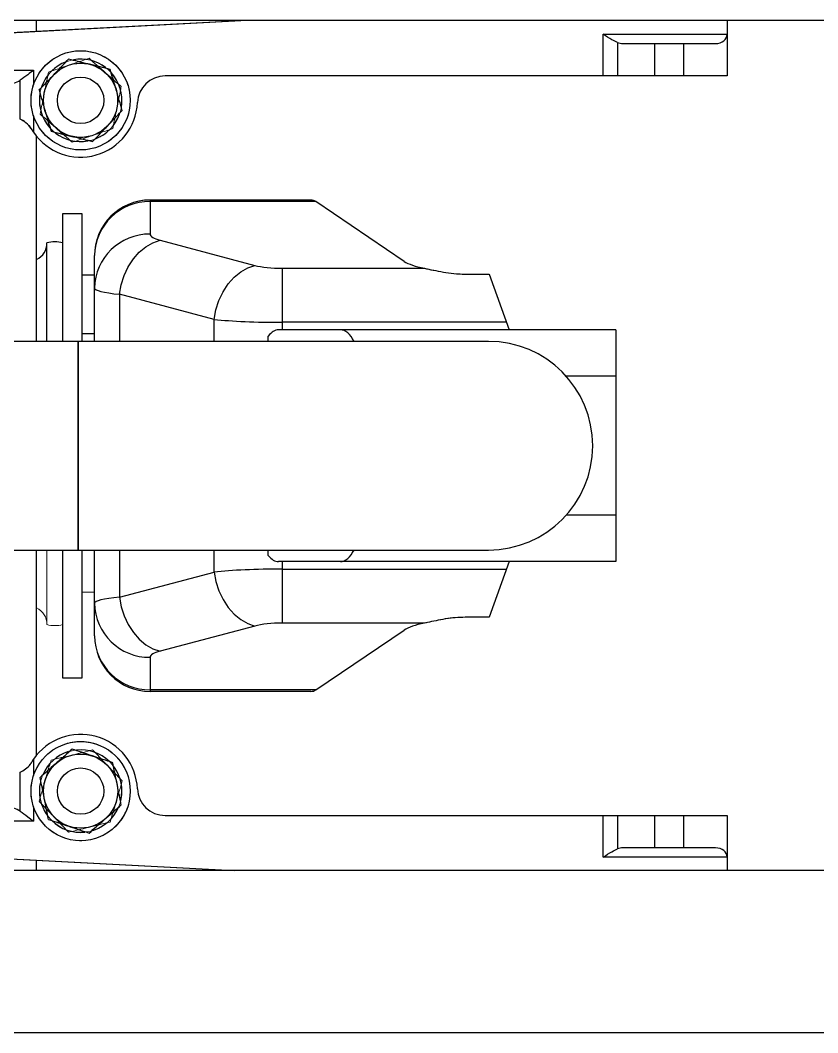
# Model space of a CAD drawing. Header units: feet. Extents: x -21 to 5170, y -254 to 1413.
# Drawn here: x 3428.66 to 3436.54, y 375.55 to 385.55 of the extents above; entities that cross this region are included whole.
import ezdxf

# ---------------------------------------------------------------- set-up
doc = ezdxf.new("R2010")
doc.units = ezdxf.units.FT
doc.header["$MEASUREMENT"] = 0
doc.layers.add('E-ARRY-TABL', color=9, linetype='Continuous')

# ---------------------------------------------------------------- blocks, each defined once
blk = doc.blocks.new('2.2.1_8 Mid Plan View')
at = {"color": 7, "linetype": 'Continuous', "lineweight": 15}
for p, q in [((-0.30061, -3.73684), (-0.30061, 2.68042)), ((0.30109, 2.68042), (0.30109, -3.73684)), ((-0.41544, -3.62201), (-0.41544, 2.56559)), ((-0.29117, 0.16896), (-0.30061, 0.16896)), ((-0.29117, 0.16896), (-0.26164, 0.16896)), ((-0.29117, 0.08119), (-0.29117, 0.16896)), ((-0.26164, 0.16896), (-0.26164, 0.1382)), ((0.29117, 0.16896), (0.26164, 0.16896)), ((0.26164, 0.1382), (0.26164, 0.16896)), ((0.29117, 0.16896), (0.29117, 0.08119)), ((0.29117, 0.16896), (0.30109, 0.16896)), ((-0.28461, 0.1382), (-0.28461, 0.16076)), ((0.28461, 0.16076), (0.28461, 0.1382)), ((-0.28461, 0.1382), (-0.26164, 0.1382)), ((-0.28461, 0.1177), (-0.28461, 0.1382)), ((-0.26164, 0.1382), (-0.26164, 0.1177)), ((0.26164, 0.1177), (0.26164, 0.1382)), ((0.26164, 0.1382), (0.28461, 0.1382)), ((0.28461, 0.1382), (0.28461, 0.1177)), ((-0.26164, 0.1177), (-0.28461, 0.1177)), ((-0.28461, 0.09514), (-0.28461, 0.1177)), ((-0.26164, 0.1177), (-0.26164, 0.09143)), ((0.28461, 0.1177), (0.26164, 0.1177)), ((0.26164, 0.09143), (0.26164, 0.1177)), ((0.28461, 0.1177), (0.28461, 0.09514)), ((-0.28532, 0.09143), (-0.26164, 0.09143)), ((-0.26164, 0.09143), (-0.26164, 0.08119)), ((-0.08202, 0.09022), (-0.04921, 0.09022)), ((-0.08202, 0.09022), (-0.08202, -0.1048)), ((-0.04921, 0.09022), (0.04921, 0.09022)), ((0.04921, 0.09022), (0.08202, 0.09022)), ((0.08202, 0.09022), (0.08202, -0.1048)), ((0.26164, 0.09143), (0.28532, 0.09143)), ((0.26164, 0.08119), (0.26164, 0.09143)), ((-0.26164, 0.08119), (-0.29117, 0.08119)), ((-0.26164, 0.08119), (-0.26164, -0.22889)), ((0.29117, 0.08119), (0.26164, 0.08119)), ((0.26164, -0.22889), (0.26164, 0.08119)), ((-0.08733, 0.01273), (-0.08202, 0.01463)), ((0.08202, 0.01463), (0.08733, 0.01273)), ((-0.12142, 0.00057), (-0.08733, 0.01273)), ((-0.08733, 0.01273), (-0.08733, -0.14613)), ((0.08733, -0.14613), (0.08733, 0.01273)), ((0.08733, 0.01273), (0.12142, 0.00057)), ((-0.12142, -0.0164), (-0.12142, 0.00057)), ((-0.07382, 0), (-0.07382, -0.29035)), ((0.07382, -0.29035), (0.07382, 0)), ((0.12142, 0.00057), (0.12142, -0.0164)), ((-0.12556, -0.14613), (-0.12556, -0.04537)), ((0.12556, -0.04537), (0.12556, -0.14613)), ((-0.13046, -0.05956), (-0.17274, -0.12222)), ((0.17274, -0.12222), (0.13046, -0.05956)), ((-0.08202, -0.1048), (-0.08202, -0.14855)), ((0.08202, -0.1048), (0.08202, -0.14855)), ((-0.17388, -0.12565), (-0.17388, -0.2395)), ((-0.17274, -0.12222), (-0.17274, -0.2395)), ((0.17274, -0.12222), (0.17274, -0.2395)), ((0.17388, -0.12565), (0.17388, -0.2395)), ((-0.08733, -0.14613), (-0.12556, -0.14613)), ((0.08733, -0.14613), (0.12556, -0.14613)), ((-0.07382, -0.15584), (-0.07762, -0.15584)), ((0.07762, -0.15584), (0.07382, -0.15584)), ((-0.14536, -0.23247), (-0.12762, -0.16535)), ((0.12762, -0.16535), (0.14536, -0.23247)), ((0.28572, -0.46404), (0.30109, -0.17084)), ((-0.28572, -0.46404), (-0.30061, -0.18001)), ((-0.08939, -0.19417), (-0.10713, -0.2613)), ((0.10713, -0.2613), (0.08939, -0.19417)), ((-0.17388, -0.2395), (-0.17274, -0.2395)), ((-0.17274, -0.2395), (-0.14975, -0.2395)), ((0.14975, -0.2395), (0.17274, -0.2395)), ((0.17274, -0.2395), (0.17388, -0.2395)), ((-0.11152, -0.27887), (-0.13451, -0.27887)), ((-0.07382, -0.27887), (-0.11152, -0.27887)), ((-0.10375, -0.27887), (-0.10375, -0.28771)), ((0.11152, -0.27887), (0.07382, -0.27887)), ((0.13451, -0.27887), (0.11152, -0.27887)), ((-0.07382, -0.28771), (-0.16416, -0.28771)), ((-0.16416, -0.28771), (-0.16416, -0.30146)), ((-0.07382, -0.29035), (-0.07382, -0.42979)), ((0.16416, -0.28771), (0.07382, -0.28771)), ((0.07382, -0.42979), (0.07382, -0.29035)), ((0.16416, -0.30146), (0.16416, -0.28771)), ((-0.16416, -0.30146), (-0.07382, -0.30146)), ((0.07382, -0.30146), (0.16416, -0.30146)), ((-0.07382, -0.31255), (-0.12655, -0.31255)), ((-0.29328, -0.31988), (-0.30061, -0.31988)), ((-0.26575, -0.45363), (-0.26575, -0.32202)), ((-0.22193, -0.32202), (-0.2235, -0.32303)), ((-0.07382, -0.31988), (-0.21905, -0.31988)), ((0.21905, -0.31988), (0.07382, -0.31988)), ((0.2235, -0.32303), (0.22193, -0.32202)), ((0.26575, -0.32202), (0.26575, -0.45363)), ((0.30109, -0.31988), (0.29328, -0.31988)), ((-0.23108, -0.33148), (-0.25867, -0.33148)), ((0.25867, -0.33148), (0.23108, -0.33148))]:
    blk.add_line(p, q, dxfattribs=at)
at = {"color": 8, "linetype": 'Continuous', "lineweight": 15}
for p, q in [((-0.04921, 0.09022), (-0.04921, 0.05502)), ((0.04921, 0.09022), (0.04921, 0.05502)), ((-0.08733, -0.14613), (-0.08202, -0.14613)), ((0.08202, -0.14613), (0.08733, -0.14613)), ((-0.07382, -0.19417), (-0.08939, -0.19417)), ((0.08939, -0.19417), (0.07382, -0.19417)), ((-0.10713, -0.2613), (-0.07382, -0.2613)), ((0.07382, -0.2613), (0.10713, -0.2613)), ((0.07382, -0.29035), (-0.07382, -0.29035)), ((-0.26575, -0.32202), (-0.2555, -0.32202)), ((-0.23334, -0.32202), (-0.22193, -0.32202)), ((0.22193, -0.32202), (0.23334, -0.32202)), ((0.2555, -0.32202), (0.26575, -0.32202))]:
    blk.add_line(p, q, dxfattribs=at)
at = {"color": 7, "linetype": 'Continuous', "lineweight": 15, "flags": 128}
for points in [[(-0.08939, -0.19417), (-0.09617, -0.1929), (-0.10274, -0.19077), (-0.1089, -0.18786), (-0.11446, -0.18425), (-0.11924, -0.18006), (-0.1231, -0.17542), (-0.12592, -0.17046), (-0.12762, -0.16535)], [(0.08939, -0.19417), (0.09617, -0.1929), (0.10274, -0.19077), (0.1089, -0.18786), (0.11446, -0.18425), (0.11924, -0.18006), (0.1231, -0.17542), (0.12592, -0.17046), (0.12762, -0.16535)], [(-0.10713, -0.2613), (-0.11391, -0.26002), (-0.12048, -0.25789), (-0.12664, -0.25498), (-0.1322, -0.25138), (-0.13698, -0.24718), (-0.14085, -0.24254), (-0.14367, -0.23758), (-0.14536, -0.23247)], [(0.10713, -0.2613), (0.11391, -0.26002), (0.12048, -0.25789), (0.12664, -0.25498), (0.1322, -0.25138), (0.13698, -0.24718), (0.14085, -0.24254), (0.14367, -0.23758), (0.14536, -0.23247)]]:
    blk.add_lwpolyline(points, dxfattribs=at)
at = {"color": 7, "linetype": 'Continuous', "lineweight": 15}
for centre in [(-0.24442, -0.28871), (0.24442, -0.28871)]:
    blk.add_circle(centre, 0.0164, dxfattribs=at)
for centre, radius, start, end in [((0, 0), 0.07382, 0, 180), ((-0.24196, -0.22889), 0.01968, 180, 267.64472), ((0.24196, -0.22889), 0.01968, 272.35528, 0), ((-0.13451, -0.2395), 0.03937, 180, 270), ((-0.13391, -0.24004), 0.03884, 179.20634, 269.11267), ((-0.11092, -0.24004), 0.03884, 179.20634, 269.11267), ((0.11092, -0.24004), 0.03884, 270.88733, 0.79366), ((0.13391, -0.24004), 0.03884, 270.88733, 0.79366), ((0.13451, -0.2395), 0.03937, 270, 0), ((-0.24442, -0.28871), 0.04019, 304.01996, 87.64472), ((0.24442, -0.28871), 0.04019, 92.35528, 235.98004), ((-0.24442, -0.28871), 0.0351, 108.15411, 119.40411), ((-0.24442, -0.28871), 0.0351, 96.90411, 108.15411), ((-0.24442, -0.28871), 0.0351, 85.65411, 96.90411), ((-0.24442, -0.28871), 0.0351, 74.40411, 85.65411), ((-0.24442, -0.28871), 0.0351, 63.15411, 74.40411), ((-0.24442, -0.28871), 0.0351, 51.90411, 63.15411), ((0.24442, -0.28871), 0.0351, 110.6824, 121.9324), ((0.24442, -0.28871), 0.0351, 99.4324, 110.6824), ((0.24442, -0.28871), 0.0351, 88.1824, 99.4324), ((0.24442, -0.28871), 0.0351, 76.9324, 88.1824), ((0.24442, -0.28871), 0.0351, 65.6824, 76.9324), ((0.24442, -0.28871), 0.0351, 54.4324, 65.6824), ((-0.24442, -0.28871), 0.0351, 130.65411, 141.90411), ((-0.24442, -0.28871), 0.02625, 106.27911, 166.27911), ((-0.24442, -0.28871), 0.0351, 119.40411, 130.65411), ((-0.24442, -0.28871), 0.0292, 82.02411, 131.67826), ((-0.24442, -0.28871), 0.02625, 46.27911, 106.27911), ((-0.24442, -0.28871), 0.0292, 46.27911, 70.51706), ((-0.24442, -0.28871), 0.0351, 40.65411, 51.90411), ((0.24442, -0.28871), 0.0351, 133.1824, 144.4324), ((0.24442, -0.28871), 0.02625, 101.3074, 161.3074), ((0.24442, -0.28871), 0.0351, 121.9324, 133.1824), ((0.24442, -0.28871), 0.0292, 77.48076, 124.95791), ((0.24442, -0.28871), 0.02625, 41.3074, 101.3074), ((0.24442, -0.28871), 0.0292, 17.4042, 65.70248), ((0.24442, -0.28871), 0.0351, 43.1824, 54.4324), ((0.24442, -0.28871), 0.0351, 31.9324, 43.1824), ((-0.24442, -0.28871), 0.0351, 141.90411, 153.15411), ((-0.24442, -0.28871), 0.0292, 142.71343, 189.80563), ((-0.24442, -0.28871), 0.02625, 346.27911, 46.27911), ((-0.24442, -0.28871), 0.0292, 21.12868, 46.27911), ((-0.24442, -0.28871), 0.0351, 29.40411, 40.65411), ((-0.24442, -0.28871), 0.0351, 18.15411, 29.40411), ((0.24442, -0.28871), 0.0351, 144.4324, 155.6824), ((0.24442, -0.28871), 0.0292, 136.15698, 161.3074), ((0.24442, -0.28871), 0.02625, 341.3074, 41.3074), ((0.24442, -0.28871), 0.0351, 20.6824, 31.9324), ((-0.24442, -0.28871), 0.0351, 164.40411, 175.65411), ((-0.24442, -0.28871), 0.0351, 153.15411, 164.40411), ((-0.24442, -0.28871), 0.0351, 6.90411, 18.15411), ((0.24442, -0.28871), 0.0351, 155.6824, 166.9324), ((0.24442, -0.28871), 0.0292, 161.3074, 185.54536), ((0.24442, -0.28871), 0.0351, 9.4324, 20.6824), ((-0.24442, -0.28871), 0.0351, 175.65411, 186.90411), ((-0.24442, -0.28871), 0.02625, 166.27911, 226.27911), ((-0.24442, -0.28871), 0.0292, 322.45247, 9.92962), ((-0.24442, -0.28871), 0.0351, 355.65411, 6.90411), ((0.24442, -0.28871), 0.0351, 166.9324, 178.1824), ((0.24442, -0.28871), 0.02625, 161.3074, 221.3074), ((0.24442, -0.28871), 0.0292, 315.62303, 5.97122), ((0.24442, -0.28871), 0.0351, 358.1824, 9.4324), ((-0.24442, -0.28871), 0.0351, 186.90411, 198.15411), ((-0.24442, -0.28871), 0.0351, 344.40411, 355.65411), ((0.24442, -0.28871), 0.0351, 178.1824, 189.4324), ((0.24442, -0.28871), 0.0351, 346.9324, 358.1824), ((-0.24442, -0.28871), 0.0351, 198.15411, 209.40411), ((-0.24442, -0.28871), 0.0292, 200.59474, 250.94292), ((-0.24442, -0.28871), 0.02625, 286.27911, 346.27911), ((-0.24442, -0.28871), 0.0351, 333.15411, 344.40411), ((0.24442, -0.28871), 0.0351, 189.4324, 200.6824), ((0.24442, -0.28871), 0.0292, 197.0524, 246.70655), ((0.24442, -0.28871), 0.02625, 281.3074, 341.3074), ((0.24442, -0.28871), 0.0351, 335.6824, 346.9324), ((-0.24442, -0.28871), 0.0351, 209.40411, 220.65411), ((-0.24442, -0.28871), 0.02625, 226.27911, 286.27911), ((-0.24442, -0.28871), 0.0351, 321.90411, 333.15411), ((-0.10766, -0.307), 0.01968, 163.6403, 196.3597), ((0.24442, -0.28871), 0.0351, 200.6824, 211.9324), ((0.24442, -0.28871), 0.0351, 211.9324, 223.1824), ((0.24442, -0.28871), 0.02625, 221.3074, 281.3074), ((0.24442, -0.28871), 0.0351, 324.4324, 335.6824), ((-0.24442, -0.28871), 0.0351, 220.65411, 231.90411), ((-0.24442, -0.28871), 0.0292, 262.37591, 310.67419), ((-0.24442, -0.28871), 0.0351, 310.65411, 321.90411), ((-0.12655, -0.32567), 0.01312, 26.18366, 90), ((0.24442, -0.28871), 0.0351, 223.1824, 234.4324), ((0.24442, -0.28871), 0.0292, 257.74173, 304.83392), ((0.24442, -0.28871), 0.0351, 301.9324, 313.1824), ((0.24442, -0.28871), 0.0351, 313.1824, 324.4324), ((-0.24442, -0.28871), 0.0351, 231.90411, 243.15411), ((-0.24442, -0.28871), 0.0351, 243.15411, 254.40411), ((-0.24442, -0.28871), 0.0351, 276.90411, 288.15411), ((-0.24442, -0.28871), 0.0351, 288.15411, 299.40411), ((-0.24442, -0.28871), 0.0351, 299.40411, 310.65411), ((0.24442, -0.28871), 0.0351, 234.4324, 245.6824), ((0.24442, -0.28871), 0.0351, 245.6824, 256.9324), ((0.24442, -0.28871), 0.0351, 279.4324, 290.6824), ((0.24442, -0.28871), 0.0351, 290.6824, 301.9324), ((-0.24442, -0.28871), 0.0351, 254.40411, 265.65411), ((-0.24442, -0.28871), 0.0351, 265.65411, 276.90411), ((0.24442, -0.28871), 0.0351, 256.9324, 268.1824), ((0.24442, -0.28871), 0.0351, 268.1824, 279.4324)]:
    blk.add_arc(centre, radius, start, end, dxfattribs=at)
for centre, major_axis, ratio, start_param, end_param in [((-0.29117, 0.16076), (0, 0.0082), 0.8, 4.712389, 6.283185), ((0.29117, 0.16076), (0, 0.0082), 0.8, 0, 1.570796), ((-0.29117, 0.09514), (0, 0.0082), 0.8, 4.24319, 4.712389), ((0.29117, 0.09514), (0, 0.0082), 0.8, 1.570796, 2.039995), ((-0.13432, -0.0164), (0, 0.04593), 0.24585, 3.490958, 4.029993), ((0.13432, -0.0164), (0, 0.04593), 0.24585, 2.253193, 2.792228), ((-0.04921, -0.1048), (0.03281, 0), 0.444444, 2.418858, 3.141593), ((0.04921, -0.1048), (0.03281, 0), 0.444444, 0, 0.722734), ((-0.13451, -0.12565), (0.03937, 0), 0.364309, 2.900524, 3.141593), ((0.13451, -0.12565), (0.03937, 0), 0.364309, 0, 0.241069), ((-0.13201, -0.14613), (0, 0.02625), 0.24585, 3.890812, 4.712389), ((-0.09378, -0.14613), (0, 0.06562), 0.09834, 3.890812, 4.712389), ((-0.04921, -0.14855), (0.03281, 0), 0.444444, 3.141593, 3.665191), ((0.04921, -0.14855), (0.03281, 0), 0.444444, 5.759587, 6.283185), ((0.09378, -0.14613), (0, 0.06562), 0.09834, 1.570796, 2.392374), ((0.13201, -0.14613), (0, 0.02625), 0.24585, 1.570796, 2.392374), ((-0.14975, -0.21325), (0, 0.02625), 0.24585, 3.141593, 3.890812), ((0.14975, -0.21325), (0, 0.02625), 0.24585, 2.392374, 3.141593), ((-0.11152, -0.21325), (0, 0.06562), 0.09834, 3.141593, 3.890812), ((0.11152, -0.21325), (0, 0.06562), 0.09834, 2.392374, 3.141593)]:
    blk.add_ellipse(centre, major_axis=major_axis, ratio=ratio, start_param=start_param, end_param=end_param, dxfattribs=at)
for points, knots in [([(-0.28532, 0.09143), (-0.28595, 0.09012), (-0.2875, 0.08689), (-0.28984, 0.08329), (-0.29116, 0.0812), (-0.29117, 0.08119)], [0, 0, 0, 0, 0.405195, 0.996287, 1, 1, 1, 1]), ([(0.29117, 0.08119), (0.29116, 0.0812), (0.28984, 0.08329), (0.2875, 0.08689), (0.28595, 0.09012), (0.28532, 0.09143)], [0, 0, 0, 0, 0.003713, 0.594805, 1, 1, 1, 1]), ([(-0.12556, -0.04537), (-0.12512, -0.04331), (-0.12424, -0.03914), (-0.12279, -0.03206), (-0.12171, -0.02445), (-0.12142, -0.01914), (-0.12142, -0.01643), (-0.12142, -0.0164)], [0, 0, 0, 0, 0.245342, 0.49764, 0.743058, 0.997175, 1, 1, 1, 1]), ([(0.12142, -0.0164), (0.12149, -0.01879), (0.12161, -0.02362), (0.12257, -0.03061), (0.12382, -0.03724), (0.12489, -0.04208), (0.12542, -0.04467), (0.12556, -0.04537)], [0, 0, 0, 0, 0.225619, 0.458408, 0.683808, 0.914596, 1, 1, 1, 1]), ([(-0.25178, -0.26352), (-0.25212, -0.26362), (-0.25473, -0.26438), (-0.25966, -0.26582), (-0.26409, -0.26711), (-0.26632, -0.26776)], [0, 0, 0, 0, 0.070086, 0.530782, 1, 1, 1, 1]), ([(-0.23723, -0.25927), (-0.23959, -0.25996), (-0.24436, -0.26135), (-0.24929, -0.26279), (-0.25178, -0.26352)], [0, 0, 0, 0, 0.495458, 1, 1, 1, 1]), ([(-0.22628, -0.26974), (-0.22728, -0.26879), (-0.23098, -0.26524), (-0.23459, -0.26179), (-0.23723, -0.25927)], [0, 0, 0, 0, 0.268634, 1, 1, 1, 1]), ([(0.23927, -0.26297), (0.23792, -0.26324), (0.23289, -0.26425), (0.228, -0.26523), (0.22441, -0.26594)], [0, 0, 0, 0, 0.268634, 1, 1, 1, 1]), ([(0.25413, -0.26), (0.25289, -0.26025), (0.24804, -0.26122), (0.24301, -0.26223), (0.23927, -0.26297)], [0, 0, 0, 0, 0.257551, 1, 1, 1, 1]), ([(0.26414, -0.27139), (0.2639, -0.27112), (0.2621, -0.26907), (0.25872, -0.26522), (0.25567, -0.26175), (0.25413, -0.26)], [0, 0, 0, 0, 0.070086, 0.530782, 1, 1, 1, 1]), ([(-0.26632, -0.26776), (-0.26691, -0.27016), (-0.26808, -0.27498), (-0.2693, -0.27997), (-0.26992, -0.28249)], [0, 0, 0, 0, 0.495458, 1, 1, 1, 1]), ([(-0.21533, -0.28022), (-0.21625, -0.27934), (-0.21982, -0.27592), (-0.22353, -0.27238), (-0.22628, -0.26974)], [0, 0, 0, 0, 0.257551, 1, 1, 1, 1]), ([(0.22441, -0.26594), (0.22363, -0.26828), (0.22203, -0.27298), (0.22039, -0.27784), (0.21956, -0.2803)], [0, 0, 0, 0, 0.495458, 1, 1, 1, 1]), ([(0.27414, -0.28277), (0.27251, -0.28092), (0.26924, -0.27719), (0.26585, -0.27333), (0.26414, -0.27139)], [0, 0, 0, 0, 0.495458, 1, 1, 1, 1]), ([(-0.26992, -0.28249), (-0.27, -0.28283), (-0.27065, -0.28548), (-0.27186, -0.29046), (-0.27296, -0.29494), (-0.27351, -0.29721)], [0, 0, 0, 0, 0.070086, 0.530782, 1, 1, 1, 1]), ([(-0.21892, -0.29494), (-0.21884, -0.29459), (-0.21819, -0.29194), (-0.21698, -0.28696), (-0.21588, -0.28248), (-0.21533, -0.28022)], [0, 0, 0, 0, 0.070086, 0.530782, 1, 1, 1, 1]), ([(0.21956, -0.2803), (0.21944, -0.28064), (0.21857, -0.28322), (0.21693, -0.28807), (0.21545, -0.29245), (0.2147, -0.29465)], [0, 0, 0, 0, 0.070086, 0.530782, 1, 1, 1, 1]), ([(0.26928, -0.29712), (0.2694, -0.29678), (0.27027, -0.29421), (0.27191, -0.28935), (0.27339, -0.28497), (0.27414, -0.28277)], [0, 0, 0, 0, 0.070086, 0.530782, 1, 1, 1, 1]), ([(-0.26256, -0.30768), (-0.26356, -0.30673), (-0.26726, -0.30318), (-0.27087, -0.29973), (-0.27351, -0.29721)], [0, 0, 0, 0, 0.268634, 1, 1, 1, 1]), ([(-0.22252, -0.30966), (-0.22193, -0.30727), (-0.22075, -0.30244), (-0.21954, -0.29745), (-0.21892, -0.29494)], [0, 0, 0, 0, 0.495458, 1, 1, 1, 1]), ([(0.2147, -0.29465), (0.21633, -0.2965), (0.2196, -0.30023), (0.22299, -0.30409), (0.2247, -0.30604)], [0, 0, 0, 0, 0.495458, 1, 1, 1, 1]), ([(0.26443, -0.31148), (0.26521, -0.30915), (0.26681, -0.30444), (0.26845, -0.29958), (0.26928, -0.29712)], [0, 0, 0, 0, 0.495458, 1, 1, 1, 1]), ([(-0.25161, -0.31815), (-0.25253, -0.31727), (-0.2561, -0.31386), (-0.25981, -0.31031), (-0.26256, -0.30768)], [0, 0, 0, 0, 0.257551, 1, 1, 1, 1]), ([(0.2247, -0.30604), (0.22494, -0.30631), (0.22674, -0.30835), (0.23012, -0.3122), (0.23317, -0.31567), (0.23471, -0.31742)], [0, 0, 0, 0, 0.070086, 0.530782, 1, 1, 1, 1]), ([(-0.25161, -0.31815), (-0.24925, -0.31746), (-0.24448, -0.31607), (-0.23955, -0.31463), (-0.23706, -0.3139)], [0, 0, 0, 0, 0.495458, 1, 1, 1, 1]), ([(-0.23706, -0.3139), (-0.23672, -0.3138), (-0.23411, -0.31304), (-0.22918, -0.3116), (-0.22475, -0.31031), (-0.22252, -0.30966)], [0, 0, 0, 0, 0.070086, 0.530782, 1, 1, 1, 1]), ([(0.24957, -0.31445), (0.24821, -0.31472), (0.24319, -0.31572), (0.23829, -0.3167), (0.23471, -0.31742)], [0, 0, 0, 0, 0.268634, 1, 1, 1, 1]), ([(0.26443, -0.31148), (0.26318, -0.31173), (0.25833, -0.31269), (0.2533, -0.3137), (0.24957, -0.31445)], [0, 0, 0, 0, 0.257551, 1, 1, 1, 1]), ([(-0.26575, -0.32202), (-0.26574, -0.32203), (-0.26465, -0.32343), (-0.2621, -0.3267), (-0.25992, -0.32974), (-0.25867, -0.33148)], [0, 0, 0, 0, 0.003777, 0.432324, 1, 1, 1, 1]), ([(0.25867, -0.33148), (0.25992, -0.32974), (0.2621, -0.3267), (0.26465, -0.32343), (0.26574, -0.32203), (0.26575, -0.32202)], [0, 0, 0, 0, 0.567676, 0.996223, 1, 1, 1, 1]), ([(-0.2235, -0.32303), (-0.22497, -0.32409), (-0.22791, -0.32623), (-0.23011, -0.32951), (-0.23093, -0.33119), (-0.23108, -0.33148)], [0, 0, 0, 0, 0.451634, 0.905839, 1, 1, 1, 1]), ([(0.23108, -0.33148), (0.23037, -0.33019), (0.22896, -0.32761), (0.22608, -0.32472), (0.22411, -0.32343), (0.2235, -0.32303)], [0, 0, 0, 0, 0.40927, 0.81718, 1, 1, 1, 1])]:
    blk.add_open_spline(points, degree=3, knots=knots, dxfattribs=at)

msp = doc.modelspace()

# ---------------------------------------------------------------- linework, layer by layer
at = {"layer": 'E-ARRY-TABL'}
for p, q in [((3381.14531, 385.5478), (3470.68514, 385.5478)), ((3426.8106, 385.3334), (3430.90166, 385.5478)), ((3428.82206, 385.43882), (3428.82206, 385.5478)), ((3435.64284, 385.5478), (3435.64284, 384.99741)), ((3434.41812, 385.40941), (3435.64284, 385.40941)), ((3434.41812, 384.99741), (3434.41812, 385.40941)), ((3434.56111, 385.32775), (3434.56111, 384.99741)), ((3434.61285, 385.31785), (3435.52839, 385.31785)), ((3434.92764, 384.99741), (3434.92764, 385.31785)), ((3435.21361, 385.31785), (3435.21361, 384.99741)), ((3426.95583, 385.05463), (3428.79216, 385.05463)), ((3428.79216, 385.05463), (3428.79216, 384.91165)), ((3428.66022, 384.57089), (3428.66022, 384.95593)), ((3435.64284, 384.99741), (3430.09167, 384.99741)), ((3428.79216, 384.60252), (3428.79216, 384.44334)), ((3428.79216, 384.44334), (3428.77814, 384.46518)), ((3428.82206, 382.37668), (3428.82206, 384.40305)), ((3429.9436, 383.77288), (3429.9436, 383.43621)), ((3431.53217, 383.77288), (3429.9436, 383.77288)), ((3431.57994, 383.75699), (3429.9436, 383.75699)), ((3432.45427, 383.16696), (3431.57994, 383.75699)), ((3429.0791, 383.63729), (3429.0791, 382.37668)), ((3429.27091, 383.63729), (3429.0791, 383.63729)), ((3429.27091, 382.37668), (3429.27091, 383.63729)), ((3428.92437, 382.37668), (3428.92437, 383.34944)), ((3430.04166, 383.37489), (3430.97825, 383.12733)), ((3429.39428, 382.37668), (3429.39428, 383.22355)), ((3429.39428, 383.03129), (3429.27091, 383.03129)), ((3431.2464, 383.09862), (3432.65226, 383.09862)), ((3431.2464, 383.09862), (3431.2464, 382.49112)), ((3433.05644, 383.04091), (3433.29332, 383.04091)), ((3433.29332, 383.04091), (3433.48939, 382.49112)), ((3430.57602, 382.59389), (3429.63944, 382.84145)), ((3429.63944, 382.84145), (3429.63944, 382.37668)), ((3430.57602, 382.37668), (3430.57602, 382.59389)), ((3433.46298, 382.56518), (3431.2464, 382.56518)), ((3429.27091, 382.4545), (3429.39428, 382.4545)), ((3431.11091, 382.37668), (3431.11091, 382.42979)), ((3434.54419, 382.49112), (3431.21264, 382.49112)), ((3434.54419, 382.49112), (3434.54419, 380.20227)), ((3433.28532, 382.37668), (3418.54512, 382.37668)), ((3429.23406, 380.31671), (3429.23406, 382.37668)), ((3434.54419, 382.03335), (3434.05302, 382.03335)), ((3434.54419, 380.66004), (3434.05302, 380.66004)), ((3418.54512, 380.31671), (3433.28532, 380.31671)), ((3428.82206, 378.29034), (3428.82206, 380.31671)), ((3429.0791, 380.31671), (3429.0791, 379.05611)), ((3429.27091, 379.05611), (3429.27091, 380.31671)), ((3429.39428, 379.46984), (3429.39428, 380.31671)), ((3429.63944, 380.31671), (3429.63944, 379.85195)), ((3430.57602, 380.0995), (3430.57602, 380.31671)), ((3431.11091, 380.2636), (3431.11091, 380.31671)), ((3434.54419, 380.20227), (3431.21264, 380.20227)), ((3431.2464, 380.20227), (3431.2464, 379.59478)), ((3431.2464, 380.12822), (3433.46298, 380.12822)), ((3433.48939, 380.20227), (3433.29332, 379.65249)), ((3429.63944, 379.85195), (3430.57602, 380.0995)), ((3433.29332, 379.65249), (3433.05644, 379.65249)), ((3430.97825, 379.56606), (3430.04166, 379.31851)), ((3432.65226, 379.59478), (3431.2464, 379.59478)), ((3431.57994, 378.9364), (3432.45427, 379.52643)), ((3429.9436, 379.25719), (3429.9436, 378.92052)), ((3429.0791, 379.05611), (3429.27091, 379.05611)), ((3431.57994, 378.9364), (3429.9436, 378.9364)), ((3431.53217, 378.92052), (3429.9436, 378.92052)), ((3428.77814, 378.22822), (3428.79216, 378.25005)), ((3428.79216, 378.25005), (3428.79216, 378.09087)), ((3428.66022, 377.73747), (3428.66022, 378.12251)), ((3428.79216, 377.78175), (3428.79216, 377.63876)), ((3428.79216, 377.63876), (3426.95583, 377.63876)), ((3430.09167, 377.69598), (3435.64284, 377.69598)), ((3434.41812, 377.28399), (3434.41812, 377.69598)), ((3434.56111, 377.69598), (3434.56111, 377.36565)), ((3434.92764, 377.37554), (3434.92764, 377.69598)), ((3435.21361, 377.69598), (3435.21361, 377.37554)), ((3435.64284, 377.69598), (3435.64284, 377.1523)), ((3426.8106, 377.35999), (3430.77359, 377.1523)), ((3435.52839, 377.37554), (3434.61285, 377.37554)), ((3428.82206, 377.1523), (3428.82206, 377.25458)), ((3435.64284, 377.28399), (3434.41812, 377.28399)), ((3470.68514, 377.1523), (3381.14531, 377.1523)), ((3469.08294, 375.55011), (3382.74751, 375.55011))]:
    msp.add_line(p, q, dxfattribs=at)
for points in [[(3429.63944, 382.84145), (3429.65725, 382.93607), (3429.68693, 383.02778), (3429.72756, 383.11373), (3429.77788, 383.19128), (3429.83636, 383.25802), (3429.90117, 383.31191), (3429.97031, 383.35127), (3430.04166, 383.37489)], [(3430.57602, 382.59389), (3430.59383, 382.68852), (3430.62351, 382.78022), (3430.66414, 382.86618), (3430.71447, 382.94372), (3430.77294, 383.01047), (3430.83775, 383.06435), (3430.9069, 383.10371), (3430.97825, 383.12733)], [(3430.57602, 380.0995), (3430.59383, 380.00487), (3430.62351, 379.91317), (3430.66414, 379.82722), (3430.71447, 379.74967), (3430.77294, 379.68293), (3430.83775, 379.62904), (3430.9069, 379.58968), (3430.97825, 379.56606)], [(3429.63944, 379.85195), (3429.65725, 379.75732), (3429.68693, 379.66562), (3429.72756, 379.57966), (3429.77788, 379.50212), (3429.83636, 379.43537), (3429.90117, 379.38149), (3429.97031, 379.34213), (3430.04166, 379.31851)]]:
    msp.add_lwpolyline(points, dxfattribs=at)
for centre, radius in [((3429.25694, 384.75708), 0.48981), ((3429.25694, 384.75708), 0.36622), ((3429.25694, 384.75708), 0.22889), ((3429.25694, 377.93631), 0.48981), ((3429.25694, 377.93631), 0.36622), ((3429.25694, 377.93631), 0.22889)]:
    msp.add_circle(centre, radius, dxfattribs=at)
for centre, radius, start, end in [((3429.25694, 384.75708), 0.40742, 110.594737, 160.942925), ((3429.25694, 384.75708), 0.40742, 52.713434, 99.80563), ((3429.25694, 384.75708), 0.40742, 352.024108, 41.678261), ((3430.09167, 384.72275), 0.27466, 90, 177.644716), ((3429.25694, 384.75708), 0.56077, 214.019959, 357.644716), ((3429.25694, 384.75708), 0.40742, 172.375911, 220.674185), ((3429.25694, 384.75708), 0.40742, 291.128683, 340.517068), ((3429.25694, 384.75708), 0.40742, 232.452466, 279.929621), ((3429.9436, 383.22355), 0.54932, 90, 180), ((3429.93609, 383.21516), 0.54188, 89.206342, 179.112667), ((3429.93609, 382.89437), 0.54188, 89.206342, 179.112667), ((3428.74127, 383.34944), 0.18311, 296.183663, 0), ((3429.00174, 383.0859), 0.27466, 73.640298, 106.359702), ((3433.28532, 381.3467), 1.02998, 270, 90), ((3429.93609, 379.79902), 0.54188, 180.887333, 270.793658), ((3429.93609, 379.47823), 0.54188, 180.887333, 270.793658), ((3429.9436, 379.46984), 0.54932, 180, 270), ((3429.25694, 377.93631), 0.56077, 2.355284, 145.980041), ((3429.25694, 377.93631), 0.40742, 107.052401, 156.706554), ((3429.25694, 377.93631), 0.40742, 46.156976, 95.545353), ((3429.25694, 377.93631), 0.40742, 347.480758, 34.957914), ((3429.25694, 377.93631), 0.40742, 167.741727, 214.833923), ((3430.09167, 377.97064), 0.27466, 182.355284, 270), ((3429.25694, 377.93631), 0.40742, 287.404204, 335.702478), ((3429.25694, 377.93631), 0.40742, 225.623029, 275.971218)]:
    msp.add_arc(centre, radius, start, end, dxfattribs=at)
for centre, major_axis, ratio, start_param, end_param in [((3434.61285, 385.40941), (0.11444, 0), 0.8, 4.2431899, 4.712389), ((3435.52839, 385.40941), (0.11444, 0), 0.8, 4.712389, 6.2831853), ((3428.52486, 385.05463), (0.19469, 0), 0.7053898, 4.712389, 5.4811739), ((3431.53217, 383.22355), (0, -0.54932), 0.364309, 2.9005235, 3.1415927), ((3430.30982, 383.43621), (0.36622, 0), 0.2458501, 3.1415927, 3.8908116), ((3431.2464, 383.18865), (0.36622, 0), 0.2458501, 3.8908116, 4.712389), ((3433.05644, 383.22089), (0.64088, 0), 0.2458501, 3.4909576, 4.0299926), ((3430.30982, 382.90277), (0.91554, 0), 0.0983401, 3.1415927, 3.8908116), ((3431.2464, 382.65521), (0.91554, 0), 0.0983401, 3.8908116, 4.712389), ((3431.21264, 382.03335), (0, -0.45777), 0.4444444, 3.1415927, 3.6651914), ((3431.823, 382.03335), (0, -0.45777), 0.4444444, 2.4188584, 3.1415927), ((3431.823, 380.66004), (0, -0.45777), 0.4444444, 0, 0.7227342), ((3431.21264, 380.66004), (0, -0.45777), 0.4444444, 5.7595865, 6.2831853), ((3431.2464, 380.03818), (0.91554, 0), 0.0983401, 1.5707963, 2.3923737), ((3430.30982, 379.79063), (0.91554, 0), 0.0983401, 2.3923737, 3.1415927), ((3431.2464, 379.50474), (0.36622, 0), 0.2458501, 1.5707963, 2.3923737), ((3433.05644, 379.4725), (0.64088, 0), 0.2458501, 2.2531927, 2.7922277), ((3430.30982, 379.25719), (0.36622, 0), 0.2458501, 2.3923737, 3.1415927), ((3431.53217, 379.46984), (0, -0.54932), 0.364309, 0, 0.2410691), ((3428.52486, 377.63876), (0.19469, 0), 0.7053898, 0.8020114, 1.5707963), ((3434.61285, 377.28399), (0.11444, 0), 0.8, 1.5707963, 2.0399954), ((3435.52839, 377.28399), (0.11444, 0), 0.8, 0, 1.5707963)]:
    msp.add_ellipse(centre, major_axis=major_axis, ratio=ratio, start_param=start_param, end_param=end_param, dxfattribs=at)
for points, knots in [([(3434.56111, 385.32775), (3434.54277, 385.33654), (3434.49769, 385.35814), (3434.44752, 385.39081), (3434.41831, 385.40929), (3434.41812, 385.40941)], [0, 0, 0, 0, 0.405195, 0.9962874, 1, 1, 1, 1]), ([(3428.99227, 385.01019), (3429.00556, 385.02409), (3429.05503, 385.07581), (3429.10318, 385.12617), (3429.13841, 385.163)], [0, 0, 0, 0, 0.2686336, 1, 1, 1, 1]), ([(3429.34381, 385.11285), (3429.33894, 385.11404), (3429.30207, 385.12304), (3429.23255, 385.14001), (3429.16998, 385.15529), (3429.13841, 385.163)], [0, 0, 0, 0, 0.0700858, 0.5307822, 1, 1, 1, 1]), ([(3429.54921, 385.0627), (3429.51585, 385.07084), (3429.44852, 385.08728), (3429.37892, 385.10428), (3429.34381, 385.11285)], [0, 0, 0, 0, 0.495458, 1, 1, 1, 1]), ([(3428.79216, 385.05463), (3428.79198, 385.0545), (3428.77246, 385.03938), (3428.72686, 385.00378), (3428.68441, 384.9733), (3428.66022, 384.95593)], [0, 0, 0, 0, 0.0037768, 0.4323237, 1, 1, 1, 1]), ([(3429.60848, 384.85974), (3429.60707, 384.86455), (3429.59643, 384.90098), (3429.57638, 384.96967), (3429.55832, 385.0315), (3429.54921, 385.0627)], [0, 0, 0, 0, 0.0700858, 0.5307822, 1, 1, 1, 1]), ([(3428.84614, 384.85739), (3428.85841, 384.87021), (3428.90604, 384.92002), (3428.95553, 384.97177), (3428.99227, 385.01019)], [0, 0, 0, 0, 0.2575513, 1, 1, 1, 1]), ([(3428.84614, 384.85739), (3428.85577, 384.82442), (3428.87519, 384.7579), (3428.89528, 384.68913), (3428.90541, 384.65443)], [0, 0, 0, 0, 0.495458, 1, 1, 1, 1]), ([(3429.66775, 384.65678), (3429.65812, 384.68974), (3429.63869, 384.75627), (3429.61861, 384.82504), (3429.60848, 384.85974)], [0, 0, 0, 0, 0.495458, 1, 1, 1, 1]), ([(3428.90541, 384.65443), (3428.90682, 384.64962), (3428.91745, 384.61319), (3428.93751, 384.5445), (3428.95557, 384.48267), (3428.96468, 384.45147)], [0, 0, 0, 0, 0.0700858, 0.5307822, 1, 1, 1, 1]), ([(3429.52161, 384.50398), (3429.5349, 384.51787), (3429.58437, 384.56959), (3429.63252, 384.61995), (3429.66775, 384.65678)], [0, 0, 0, 0, 0.2686336, 1, 1, 1, 1]), ([(3428.77814, 384.46518), (3428.76328, 384.48567), (3428.73346, 384.52676), (3428.68771, 384.55747), (3428.66425, 384.56892), (3428.66022, 384.57089)], [0, 0, 0, 0, 0.451634, 0.9058386, 1, 1, 1, 1]), ([(3428.96468, 384.45147), (3428.99804, 384.44333), (3429.06537, 384.42689), (3429.13496, 384.40989), (3429.17008, 384.40132)], [0, 0, 0, 0, 0.495458, 1, 1, 1, 1]), ([(3429.37548, 384.35117), (3429.38775, 384.364), (3429.43538, 384.41381), (3429.48487, 384.46555), (3429.52161, 384.50398)], [0, 0, 0, 0, 0.2575513, 1, 1, 1, 1]), ([(3429.17008, 384.40132), (3429.17495, 384.40013), (3429.21182, 384.39113), (3429.28134, 384.37416), (3429.34391, 384.35888), (3429.37548, 384.35117)], [0, 0, 0, 0, 0.0700858, 0.5307822, 1, 1, 1, 1]), ([(3432.65226, 383.09862), (3432.68098, 383.09255), (3432.73924, 383.08025), (3432.83798, 383.06003), (3432.94413, 383.04489), (3433.01824, 383.04092), (3433.05602, 383.04091), (3433.05644, 383.04091)], [0, 0, 0, 0, 0.2453417, 0.4976398, 0.7430576, 0.9971753, 1, 1, 1, 1]), ([(3433.05644, 379.65249), (3433.02321, 379.6516), (3432.95569, 379.64981), (3432.85816, 379.63651), (3432.76565, 379.61898), (3432.69819, 379.60415), (3432.66203, 379.59677), (3432.65226, 379.59478)], [0, 0, 0, 0, 0.2256187, 0.4584081, 0.6838078, 0.914596, 1, 1, 1, 1]), ([(3429.17403, 378.35097), (3429.14824, 378.32831), (3429.09618, 378.28256), (3429.04236, 378.23526), (3429.01521, 378.2114)], [0, 0, 0, 0, 0.495458, 1, 1, 1, 1]), ([(3429.37431, 378.28321), (3429.36957, 378.28482), (3429.33362, 378.29698), (3429.26583, 378.31991), (3429.20482, 378.34056), (3429.17403, 378.35097)], [0, 0, 0, 0, 0.0700858, 0.5307822, 1, 1, 1, 1]), ([(3428.66022, 378.12251), (3428.67822, 378.13234), (3428.71415, 378.15197), (3428.75448, 378.19224), (3428.77255, 378.21971), (3428.77814, 378.22822)], [0, 0, 0, 0, 0.4092703, 0.8171797, 1, 1, 1, 1]), ([(3429.5746, 378.21545), (3429.54207, 378.22645), (3429.47642, 378.24866), (3429.40855, 378.27162), (3429.37431, 378.28321)], [0, 0, 0, 0, 0.495458, 1, 1, 1, 1]), ([(3429.61605, 378.00812), (3429.61228, 378.02697), (3429.59825, 378.09715), (3429.58459, 378.16547), (3429.5746, 378.21545)], [0, 0, 0, 0, 0.2686336, 1, 1, 1, 1]), ([(3429.01521, 378.2114), (3429.01144, 378.2081), (3428.98293, 378.18304), (3428.92918, 378.13581), (3428.88079, 378.09329), (3428.85638, 378.07184)], [0, 0, 0, 0, 0.0700858, 0.5307822, 1, 1, 1, 1]), ([(3428.89784, 377.86451), (3428.89407, 377.88336), (3428.88003, 377.95354), (3428.86637, 378.02186), (3428.85638, 378.07184)], [0, 0, 0, 0, 0.2686336, 1, 1, 1, 1]), ([(3429.65751, 377.80078), (3429.65403, 377.81819), (3429.64051, 377.88577), (3429.62648, 377.95599), (3429.61605, 378.00812)], [0, 0, 0, 0, 0.2575513, 1, 1, 1, 1]), ([(3428.93929, 377.65717), (3428.93581, 377.67458), (3428.9223, 377.74216), (3428.90826, 377.81238), (3428.89784, 377.86451)], [0, 0, 0, 0, 0.2575513, 1, 1, 1, 1]), ([(3428.66022, 377.73747), (3428.68441, 377.7201), (3428.72686, 377.68961), (3428.77246, 377.65402), (3428.79198, 377.63889), (3428.79216, 377.63876)], [0, 0, 0, 0, 0.5676763, 0.9962232, 1, 1, 1, 1]), ([(3429.49868, 377.66122), (3429.50245, 377.66452), (3429.53096, 377.68958), (3429.58471, 377.73681), (3429.63309, 377.77933), (3429.65751, 377.80078)], [0, 0, 0, 0, 0.0700858, 0.5307822, 1, 1, 1, 1]), ([(3428.93929, 377.65717), (3428.97182, 377.64617), (3429.03747, 377.62396), (3429.10533, 377.601), (3429.13958, 377.58941)], [0, 0, 0, 0, 0.495458, 1, 1, 1, 1]), ([(3429.33986, 377.52165), (3429.36565, 377.54431), (3429.41771, 377.59006), (3429.47153, 377.63736), (3429.49868, 377.66122)], [0, 0, 0, 0, 0.495458, 1, 1, 1, 1]), ([(3429.13958, 377.58941), (3429.14432, 377.58781), (3429.18027, 377.57564), (3429.24806, 377.55271), (3429.30907, 377.53206), (3429.33986, 377.52165)], [0, 0, 0, 0, 0.0700858, 0.5307822, 1, 1, 1, 1]), ([(3434.41812, 377.28399), (3434.41831, 377.2841), (3434.44752, 377.30258), (3434.49769, 377.33525), (3434.54277, 377.35686), (3434.56111, 377.36565)], [0, 0, 0, 0, 0.0037126, 0.594805, 1, 1, 1, 1])]:
    msp.add_open_spline(points, degree=3, knots=knots, dxfattribs=at)

# ---------------------------------------------------------------- block references
at = {"layer": 'E-ARRY-TABL', "xscale": -13.95298604562408, "yscale": 13.95298604562408, "zscale": 13.95298604562408, "rotation": 270}
msp.add_blockref('2.2.1_8 Mid Plan View', (3433.28532, 381.3467), dxfattribs=at)

doc.saveas('drawing.dxf')
